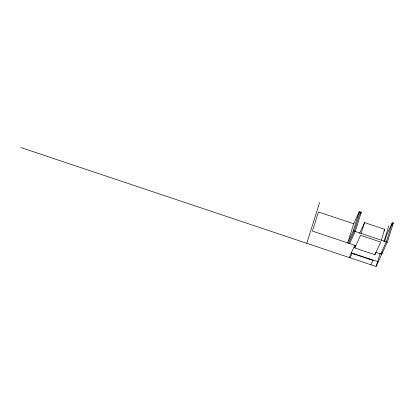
<?xml version="1.0" encoding="UTF-8"?>
<svg xmlns="http://www.w3.org/2000/svg" width="414" height="414" viewBox="0 0 414 414"><rect width="100%" height="100%" fill="white"/><g stroke="black" fill="none" stroke-linecap="round" stroke-linejoin="round"><path stroke-width="0.62" d="M306.774 243.308L319.587 202.529M359.295 211.673L353.706 223.772L347.693 242.914L353.287 230.815L359.295 211.673L361.267 212.335L355.253 231.473L349.664 243.572M360.284 212.004L354.27 231.141L348.681 243.241M354.726 247.945L360.558 235.328L380.704 242.076L374.877 254.693L354.726 247.945L355.486 245.518M361.127 233.506L364.558 222.582L384.709 229.33L381.278 240.255M374.877 254.693L375.446 252.876M20.7 147.487L376.057 266.512L380.068 253.73M383.892 241.559L388.865 225.733M384.658 241.409L386.723 234.831L392.317 222.732L393.3 223.063L387.287 242.2L376.057 266.512M382.448 251.909L381.698 254.299L375.948 252.374M392.317 222.732L386.303 241.874L380.709 253.973M360.47 214.064L361.267 212.335M359.523 233.48L364.558 222.582M349.173 257.508L354.814 245.295M350.047 257.798L352.21 253.114M354.85 254.331L354.984 254.046M369.397 259.2L369.531 258.916M383.913 231.053L384.709 229.33M370.908 264.789L373.071 260.106M392.234 225.366L393.3 223.063M353.706 223.772L318.433 211.958L312.42 231.095L355.797 245.626M353.287 230.815L387.287 242.2M351.336 252.825L378.22 261.829M352.081 253.404L372.942 260.39"/></g></svg>
